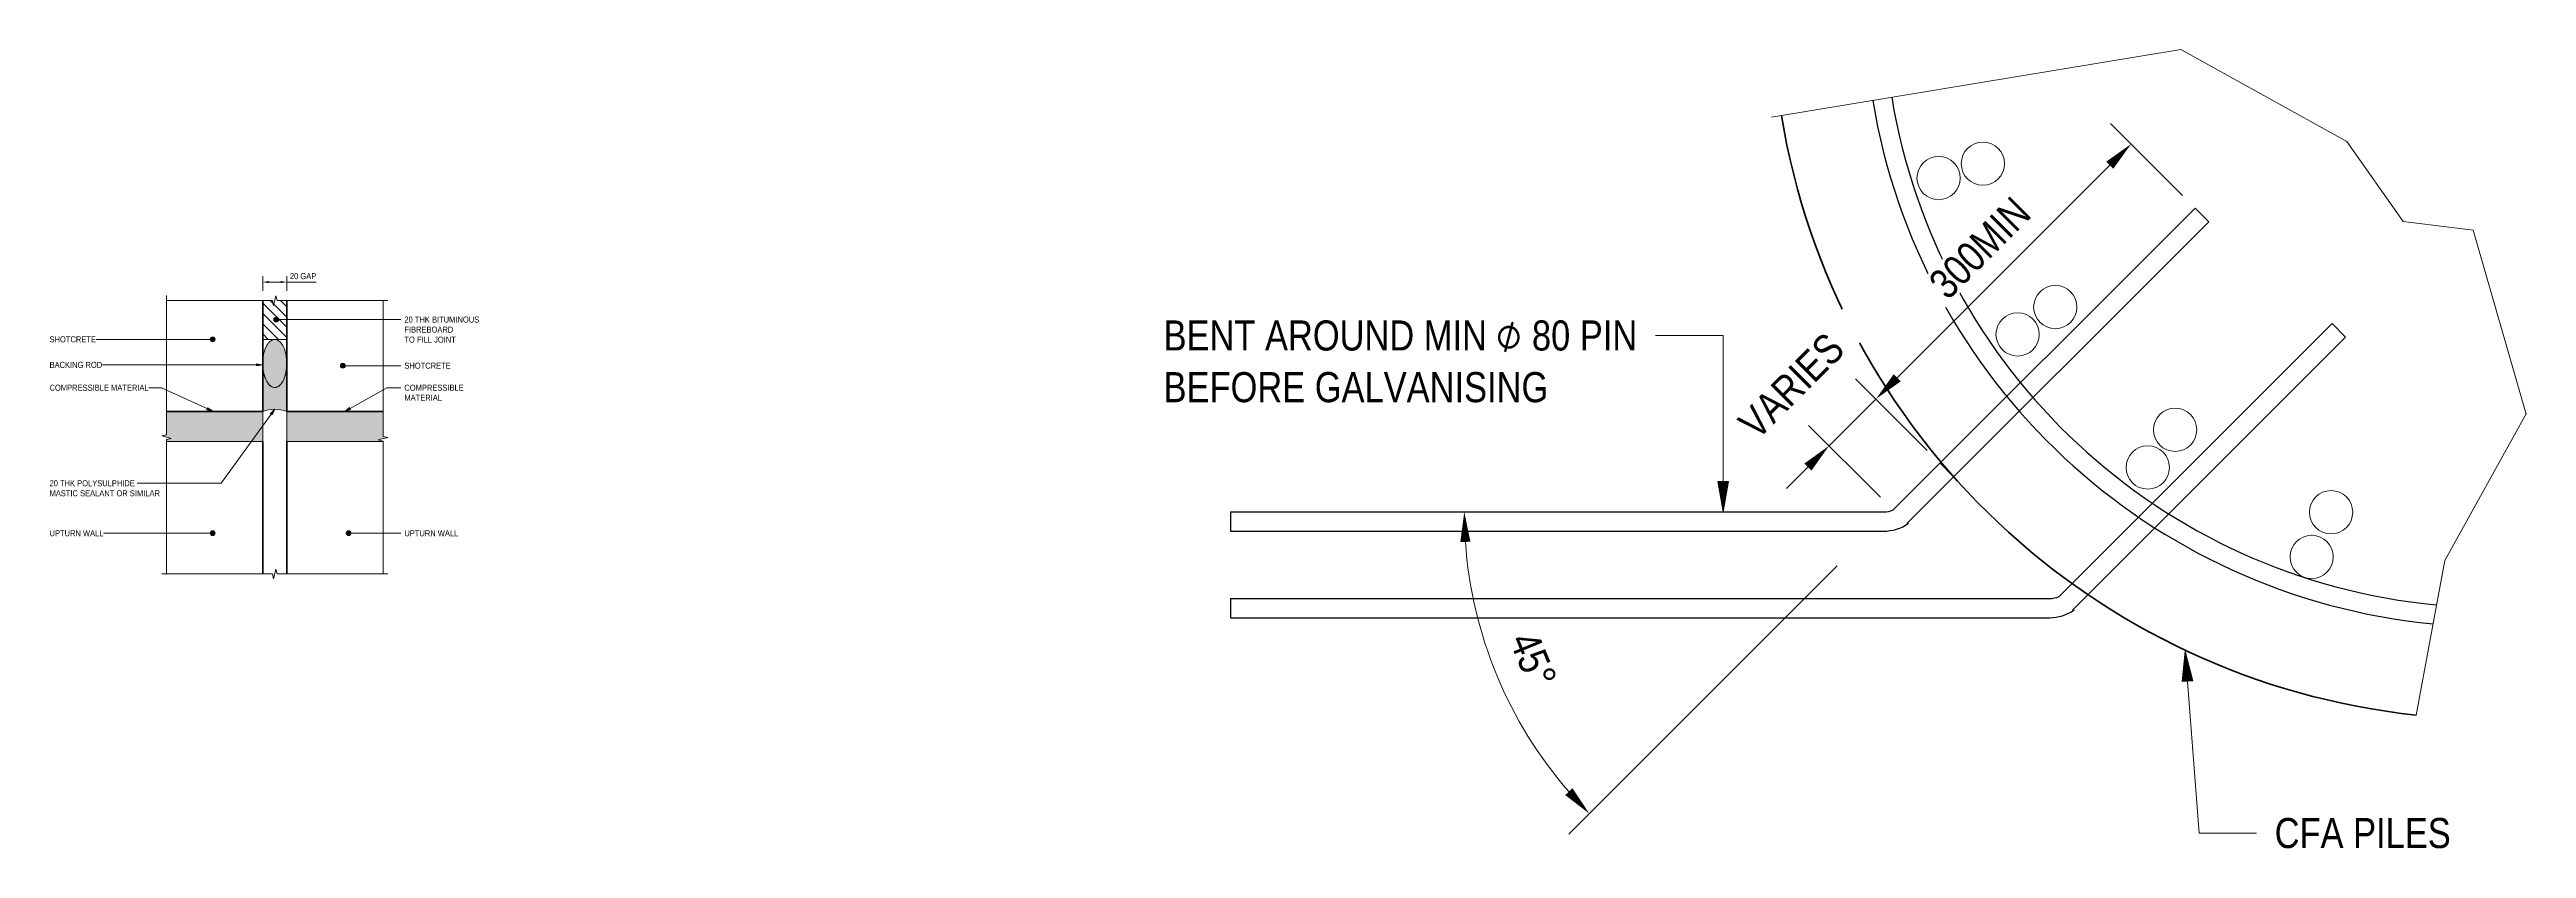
# Model space of a CAD drawing. Header units: metres. Extents: x 0.4 to 22.7, y 0.3 to 4.2.
# Drawn here: x 20.594 to 22.654, y 0.992 to 1.657 of the extents above; entities that cross this region are included whole.
import ezdxf

# ---------------------------------------------------------------- set-up
doc = ezdxf.new("R2010")
doc.units = ezdxf.units.M
doc.layers.get('Defpoints').update_dxf_attribs({"color": 41})
for name, color, linetype, lineweight in [('A-ANNO-DIMS', 7, 'Continuous', 9), ('A-DETL', 7, 'Continuous', 13), ('A-DETL-GENF', 7, 'Continuous', 9), ('G-ANNO-TEXT', 7, 'Continuous', 9)]:
    doc.layers.add(name, color=color, linetype=linetype, lineweight=lineweight)
doc.styles.add('Arial Narrow_3', font='ARIALN.TTF', dxfattribs={"height": 0.005})
doc.styles.add('Arial Narrow_5', font='ARIALN.TTF', dxfattribs={"height": 0.025})
doc.styles.add('Segoe UI Symbol', font='seguisym.ttf', dxfattribs={"height": 0.025})
doc.dimstyles.new('Dimension_Angle_O___º__', dxfattribs={"dimscale": 0.3048, "dimtxt": 0.025586, "dimasz": 0.082021, "dimexe": 0.07874, "dimexo": 0.052493, "dimgap": 0.065617, "dimtad": 1, "dimdec": 3, "dimlfac": 1000, "dimrnd": 0.001, "dimzin": 0, "dimdsep": 46, "dimtxsty": 'Arial Narrow_5', "dimsah": 1, "dimcen": 0.09, "dimadec": 0, "dimazin": 0, "dimtfac": 1, "dimtdec": 4, "dimtix": 1, "dimtmove": 0, "dimatfit": 3, "dimfxl": 1, "dimtvp": 1, "dimtfill": 1, "dimtolj": 1, "dimtzin": 0, "dimlwd": 18, "dimlwe": 18, "dimarcsym": 2})
doc.dimstyles.new('Dimension_Standard_O__mm__3', dxfattribs={"dimscale": 0.3048, "dimtxt": 0.005117, "dimasz": 0.016404, "dimexe": 0.015748, "dimexo": 0.009843, "dimgap": 0.009843, "dimtad": 1, "dimdec": 0, "dimlfac": 1000, "dimzin": 0, "dimdsep": 46, "dimtxsty": 'Arial Narrow_3', "dimsah": 1, "dimcen": 0.09, "dimaunit": 1, "dimadec": 4, "dimazin": 0, "dimtfac": 1, "dimtdec": 4, "dimtix": 1, "dimtmove": 2, "dimatfit": 3, "dimfxl": 1, "dimtvp": 1, "dimtfill": 1, "dimtolj": 1, "dimtzin": 0, "dimlwd": 18, "dimlwe": 18, "dimarcsym": 2})
doc.dimstyles.new('Dimension_Standard_O__mm__4', dxfattribs={"dimscale": 0.3048, "dimtxt": 0.025586, "dimasz": 0.082021, "dimexe": 0.07874, "dimexo": 0.049213, "dimgap": 0.049213, "dimtad": 1, "dimdec": 0, "dimlfac": 1000, "dimzin": 0, "dimdsep": 46, "dimtxsty": 'Arial Narrow_5', "dimsah": 1, "dimcen": 0.09, "dimaunit": 1, "dimadec": 4, "dimazin": 0, "dimtfac": 1, "dimtdec": 4, "dimtix": 1, "dimtmove": 0, "dimatfit": 3, "dimfxl": 1, "dimtvp": 1, "dimtfill": 1, "dimtolj": 1, "dimtzin": 0, "dimlwd": 18, "dimlwe": 18, "dimarcsym": 2})
doc.dimstyles.new('Dimension_Standard_O__mm__5', dxfattribs={"dimscale": 0.3048, "dimtxt": 0.025586, "dimasz": 0.082021, "dimexe": 0.07874, "dimexo": 0.049213, "dimgap": 0.049213, "dimtad": 1, "dimdec": 0, "dimlfac": 1000, "dimzin": 0, "dimdsep": 46, "dimtxsty": 'Arial Narrow_5', "dimsah": 1, "dimcen": 0.09, "dimaunit": 1, "dimadec": 4, "dimazin": 0, "dimtfac": 1, "dimtdec": 4, "dimtix": 1, "dimtmove": 2, "dimatfit": 3, "dimfxl": 1, "dimtvp": 1, "dimtfill": 1, "dimtolj": 1, "dimtzin": 0, "dimlwd": 18, "dimlwe": 18, "dimarcsym": 2})

# ---------------------------------------------------------------- blocks, each defined once
blk = doc.blocks.new('CS_DET_BreakLine_ViewScale - Std Break-7457071-DRG-2873047 - DETAIL A')
at = {"layer": 'A-DETL-GENF'}
for p, q in [((0.113, 0), (0.0026, 0)), ((0.114, 0.004), (0.113, 0)), ((0.116, -0.004), (0.114, 0.004)), ((0.117, 0), (0.116, -0.004)), ((0.23, 0), (0.117, 0))]:
    blk.add_line(p, q, dxfattribs=at)
blk = doc.blocks.new('CS_DET_BreakLine_ViewScale - Std Break-7457073-DRG-2873047 - DETAIL A')
at = {"layer": 'A-DETL-GENF'}
for p, q in [((0, 0), (0.088, 0)), ((0.088, 0), (0.089, -0.004)), ((0.089, -0.004), (0.091, 0.004)), ((0.091, 0.004), (0.092, 0)), ((0.092, 0), (0.184, 0))]:
    blk.add_line(p, q, dxfattribs=at)
blk = doc.blocks.new('CS_DET_BreakLine_ViewScale - Std Break-7457072-DRG-2873047 - DETAIL A')
at = {"layer": 'A-DETL-GENF'}
for p, q in [((0, 0), (0.1117, 0)), ((0.1117, 0), (0.1127, -0.004)), ((0.1127, -0.004), (0.1147, 0.004)), ((0.1147, 0.004), (0.1157, 0)), ((0.1157, 0), (0.2314, 0))]:
    blk.add_line(p, q, dxfattribs=at)
blk = doc.blocks.new('CS_DET_BreakLine_ViewScale - Std Break-7457074-DRG-2873047 - DETAIL A')
at = {"layer": 'A-DETL-GENF'}
for p, q in [((-0.004, 0), (0.088, 0)), ((0.088, 0), (0.089, -0.004)), ((0.089, -0.004), (0.091, 0.004)), ((0.091, 0.004), (0.092, 0)), ((0.092, 0), (0.184, 0))]:
    blk.add_line(p, q, dxfattribs=at)
blk = doc.blocks.new('DIMBLOCK14-DRG-2873047 - DETAIL A')
at = {"layer": 'A-ANNO-DIMS', "color": 0, "lineweight": 18, "transparency": 16777216}
for p, q in [((20.7715, 1.4558), (20.7715, 1.468)), ((20.7765, 1.4632), (20.7865, 1.4632)), ((20.7915, 1.4558), (20.7915, 1.468))]:
    blk.add_line(p, q, dxfattribs=at)
at = {"layer": 'A-ANNO-DIMS', "color": 0, "transparency": 16777216}
blk.add_solid([(20.7765, 1.464), (20.7765, 1.4623), (20.7715, 1.4632)], dxfattribs=at)
at = {"layer": 'Defpoints', "color": 0, "transparency": 16777216}
for p in [(20.7715, 1.4528), (20.7915, 1.4528)]:
    blk.add_point(p, dxfattribs=at)
at = {"layer": 'A-ANNO-DIMS', "color": 0, "lineweight": 18, "transparency": 16777216, "insert": (20.7941, 1.4706), "char_height": 0.005, "width": 0.024075, "attachment_point": 1, "line_spacing_factor": 0.974696, "style": 'Arial Narrow_3', "bg_fill": 3, "box_fill_scale": 1.1, "bg_fill_color": 256, "bg_fill_true_color": 13158600, "bg_fill_transparency": 0}
blk.add_mtext('\\A1;20 GAP', dxfattribs=at)
at = {"layer": 'A-ANNO-DIMS', "color": 0, "transparency": 16777216}
blk.add_solid([(20.7865, 1.464), (20.7865, 1.4623), (20.7915, 1.4632)], dxfattribs=at)
at = {"layer": 'Defpoints', "color": 0, "transparency": 16777216}
blk.add_point((20.7915, 1.4632), dxfattribs=at)
blk = doc.blocks.new('DIMBLOCK15-DRG-2873047 - DETAIL B')
at = {"layer": 'A-ANNO-DIMS', "color": 0, "lineweight": 18, "transparency": 16777216}
for p, q in [((21.7385, 1.272), (21.7945, 1.272)), ((22.0806, 1.2271), (21.8575, 1.0041))]:
    blk.add_line(p, q, dxfattribs=at)
blk.add_arc((22.1254, 1.272), 0.3549, 184.0366, 220.9634, dxfattribs=at)
at = {"layer": 'A-ANNO-DIMS', "color": 0, "transparency": 16777216}
for points in [[(21.7672, 1.2469), (21.7756, 1.2472), (21.7705, 1.272)], [(21.8605, 1.0422), (21.8544, 1.0365), (21.8745, 1.021)]]:
    blk.add_solid(points, dxfattribs=at)
at = {"layer": 'Defpoints', "color": 0, "transparency": 16777216}
for p in [(21.7225, 1.272), (22.1254, 1.272), (22.0919, 1.2384), (21.7826, 1.1802)]:
    blk.add_point(p, dxfattribs=at)
at = {"layer": 'A-ANNO-DIMS', "color": 0, "lineweight": 18, "transparency": 16777216, "insert": (21.8278, 1.1487), "char_height": 0.025, "width": 0.054583, "attachment_point": 5, "rotation": 292.5, "style": 'Arial Narrow_5', "bg_fill": 3, "box_fill_scale": 1.1, "bg_fill_color": 256, "bg_fill_true_color": 13158600, "bg_fill_transparency": 0}
blk.add_mtext('\\A1;45°', dxfattribs=at)
blk = doc.blocks.new('DIMBLOCK16-DRG-2873047 - DETAIL B')
at = {"layer": 'A-ANNO-DIMS', "color": 0, "lineweight": 18, "transparency": 16777216}
for p, q in [((22.3675, 1.5353), (22.3079, 1.595)), ((22.1304, 1.3836), (22.3072, 1.5603)), ((22.1554, 1.3232), (22.0958, 1.3828))]:
    blk.add_line(p, q, dxfattribs=at)
at = {"layer": 'A-ANNO-DIMS', "color": 0, "transparency": 16777216}
for points in [[(22.3042, 1.5633), (22.3101, 1.5574), (22.3249, 1.578)], [(22.1275, 1.3865), (22.1334, 1.3806), (22.1127, 1.3659)]]:
    blk.add_solid(points, dxfattribs=at)
at = {"layer": 'Defpoints', "color": 0, "transparency": 16777216}
for p in [(22.3249, 1.578), (22.3781, 1.5247), (22.166, 1.3126)]:
    blk.add_point(p, dxfattribs=at)
at = {"layer": 'A-ANNO-DIMS', "color": 0, "lineweight": 18, "transparency": 16777216, "insert": (22.1992, 1.4916), "char_height": 0.025, "width": 0.130122, "attachment_point": 5, "rotation": 45, "style": 'Arial Narrow_5', "bg_fill": 3, "box_fill_scale": 1.1, "bg_fill_color": 256, "bg_fill_true_color": 13158600, "bg_fill_transparency": 0}
blk.add_mtext('\\A1;300MIN', dxfattribs=at)
blk = doc.blocks.new('DIMBLOCK17-DRG-2873047 - DETAIL B')
at = {"layer": 'A-ANNO-DIMS', "color": 0, "lineweight": 18, "transparency": 16777216}
for p, q in [((22.1304, 1.3836), (22.1481, 1.4012)), ((22.1554, 1.3232), (22.0958, 1.3828)), ((22.1165, 1.2843), (22.0568, 1.3439)), ((22.0561, 1.3093), (22.0385, 1.2916))]:
    blk.add_line(p, q, dxfattribs=at)
at = {"layer": 'Defpoints', "color": 0, "transparency": 16777216}
for p in [(22.166, 1.3126), (22.1271, 1.2737)]:
    blk.add_point(p, dxfattribs=at)
at = {"layer": 'A-ANNO-DIMS', "color": 0, "lineweight": 18, "transparency": 16777216, "insert": (21.9964, 1.3487), "char_height": 0.025, "width": 0.126223, "attachment_point": 1, "rotation": 45, "line_spacing_factor": 0.974696, "style": 'Arial Narrow_5', "bg_fill": 3, "box_fill_scale": 1.1, "bg_fill_color": 256, "bg_fill_true_color": 13158600, "bg_fill_transparency": 0}
blk.add_mtext('\\A1;VARIES', dxfattribs=at)
at = {"layer": 'A-ANNO-DIMS', "color": 0, "lineweight": 18, "transparency": 16777216}
blk.add_line((22.0738, 1.327), (22.1127, 1.3659), dxfattribs=at)
at = {"layer": 'A-ANNO-DIMS', "color": 0, "transparency": 16777216}
for points in [[(22.1275, 1.3865), (22.1334, 1.3806), (22.1127, 1.3659)], [(22.0532, 1.3122), (22.0591, 1.3063), (22.0738, 1.327)]]:
    blk.add_solid(points, dxfattribs=at)
at = {"layer": 'Defpoints', "color": 0, "transparency": 16777216}
blk.add_point((22.1127, 1.3659), dxfattribs=at)

msp = doc.modelspace()

# ---------------------------------------------------------------- hatches: boundary and pattern name
at = {"layer": 'A-DETL-GENF'}
h = msp.add_hatch(dxfattribs=at)
h.set_pattern_fill('FP_4', color=256, style=0, pattern_type=2)
h.set_pattern_definition([(135, (18.5174596, 0), (-0.004242641, -0.004242641), [])])
h.paths.add_polyline_path([(20.7915155, 1.4154663), (20.7915155, 1.4478164), (20.7835155, 1.4478164), (20.7825155, 1.4518164), (20.7805155, 1.4438164), (20.7795155, 1.4478164), (20.7715155, 1.4478164), (20.7715155, 1.4154663), (20.7833587, 1.4154663)])
at = {"layer": 'A-DETL-GENF', "true_color": 0x808080}
msp.add_hatch(color=8, dxfattribs=at).paths.add_polyline_path([(20.7815155, 1.3754672), (20.7815264, 1.3754683), (20.7833591, 1.3758294), (20.783525, 1.3759042), (20.7850903, 1.3768176), (20.785259, 1.3769473), (20.7867798, 1.3784894), (20.7869104, 1.3786592), (20.7882971, 1.3807842), (20.7895257, 1.3835131), (20.7904672, 1.3866108), (20.7905147, 1.3867973), (20.7911333, 1.3900885), (20.7911628, 1.390308), (20.7914728, 1.393859), (20.7914597, 1.3974474), (20.7911338, 1.4009395), (20.7904664, 1.4043819), (20.789495, 1.4075202), (20.7882522, 1.4102464), (20.7867781, 1.4124706), (20.7851262, 1.4141157), (20.7833587, 1.4151233), (20.7815155, 1.4154663), (20.779672, 1.4151228), (20.7779023, 1.4141149), (20.7762506, 1.4124697), (20.7747785, 1.4102463), (20.7735359, 1.4075181), (20.7725639, 1.404381), (20.7718977, 1.4009392), (20.7715582, 1.3973112), (20.7715713, 1.3934852), (20.7719404, 1.3897707), (20.7725799, 1.3865478), (20.7726475, 1.3862827), (20.7735462, 1.3834124), (20.7736278, 1.3832109), (20.7748337, 1.3806034), (20.7762723, 1.3784619), (20.7763359, 1.3783793), (20.7779033, 1.3768464), (20.7780481, 1.3767351), (20.7796723, 1.3758293), (20.7798246, 1.3757809), (20.7815046, 1.3754683)])
at = {"layer": 'A-DETL-GENF', "true_color": 0xc0c0c0}
for points in [[(20.7715155, 1.3554663), (20.773688, 1.3562363), (20.7758853, 1.3568138), (20.7781076, 1.3571988), (20.7804702, 1.3573913), (20.7826598, 1.3573913), (20.7849235, 1.3571988), (20.7873931, 1.3567488), (20.7896057, 1.3561432), (20.7915155, 1.3554663), (20.7915119, 1.3953306), (20.7914597, 1.3933644), (20.791297, 1.391308), (20.7910257, 1.3892862), (20.790651, 1.3873315), (20.7901754, 1.3854667), (20.7894848, 1.3834124), (20.7889466, 1.3820843), (20.7882068, 1.3806034), (20.7873931, 1.3792867), (20.7865155, 1.3781458), (20.7855827, 1.3771962), (20.7846057, 1.3764451), (20.7835945, 1.3759042), (20.7825608, 1.3755758), (20.7815046, 1.3754683), (20.7803712, 1.3756073), (20.7794365, 1.3759042), (20.7784253, 1.3764451), (20.7774483, 1.3771962), (20.7765155, 1.3781458), (20.7756379, 1.3792867), (20.7747367, 1.3807785), (20.7740844, 1.3820843), (20.7734253, 1.3837106), (20.7728557, 1.3854667), (20.7723801, 1.3873315), (20.7720054, 1.3892862), (20.771734, 1.391308), (20.7715645, 1.3936224), (20.7715155, 1.3953306), (20.7715155, 1.3562363)], [(20.6915155, 1.3304663), (20.7715155, 1.3304663), (20.7715155, 1.3554663), (20.6915155, 1.3554663), (20.6915155, 1.3361413), (20.6875155, 1.3351413), (20.6955155, 1.3331413), (20.6915155, 1.3321413)], [(20.8675155, 1.3304663), (20.8715155, 1.3304663), (20.8715155, 1.3308164), (20.8675155, 1.3318164), (20.8755155, 1.3338164), (20.8715155, 1.3348164), (20.8715155, 1.3554663), (20.7915155, 1.3554663), (20.7915155, 1.3304663), (20.8565455, 1.3304663)]]:
    msp.add_hatch(color=9, dxfattribs=at).paths.add_polyline_path(points)
at = {"layer": 'G-ANNO-TEXT'}
h = msp.add_hatch(color=256, dxfattribs=at)
edge = h.paths.add_edge_path()
edge.add_arc((20.7826633, 1.4319902), 0.002, 0, 360)
h = msp.add_hatch(color=256, dxfattribs=at)
edge = h.paths.add_edge_path()
edge.add_arc((20.7299034, 1.4155362), 0.002, 0, 360)
for points in [[(20.7714522, 1.3943063), (20.7664522, 1.395188), (20.7664522, 1.3934247)], [(20.7299034, 1.3557284), (20.725729, 1.3586182), (20.7249923, 1.3570162)], [(20.7815708, 1.3573959), (20.7779235, 1.3538641), (20.7793514, 1.3528296)], [(20.8397751, 1.3555499), (20.844564, 1.3572362), (20.8436984, 1.3587724)], [(21.9857593, 1.2721626), (21.9901675, 1.2971626), (21.9813511, 1.2971626)], [(22.3698033, 1.1560904), (22.3673442, 1.1308241), (22.3761341, 1.1315068)]]:
    msp.add_hatch(color=256, dxfattribs=at).paths.add_polyline_path(points)
h = msp.add_hatch(color=256, dxfattribs=at)
edge = h.paths.add_edge_path()
edge.add_arc((20.8381549, 1.3936059), 0.002, 0, 360)
h = msp.add_hatch(color=256, dxfattribs=at)
edge = h.paths.add_edge_path()
edge.add_arc((20.7299034, 1.2542862), 0.002, 0, 360)
h = msp.add_hatch(color=256, dxfattribs=at)
edge = h.paths.add_edge_path()
edge.add_arc((20.8430172, 1.2542862), 0.002, 0, 360)

# ---------------------------------------------------------------- linework, layer by layer
at = {"layer": 'A-DETL', "lineweight": 9}
for p, q in [((22.0259379, 1.6003504), (22.3663232, 1.6565892)), ((22.3663232, 1.6565892), (22.5043848, 1.5800605)), ((22.5043848, 1.5800605), (22.5509626, 1.5135405)), ((22.5509626, 1.5135405), (22.6093421, 1.5063724)), ((22.6093421, 1.5063724), (22.6532522, 1.3533827)), ((20.7715155, 1.3554663), (20.6915155, 1.3554663)), ((20.7715155, 1.3304663), (20.7715155, 1.3554663)), ((20.7915155, 1.3554663), (20.7915155, 1.3304663)), ((20.8715155, 1.3554663), (20.7915155, 1.3554663)), ((22.6536005, 1.354011), (22.5857272, 1.2315643)), ((20.6915155, 1.3304663), (20.7715155, 1.3304663)), ((20.7915155, 1.3304663), (20.8715155, 1.3304663)), ((22.5857272, 1.2315643), (22.5620091, 1.1029453))]:
    msp.add_line(p, q, dxfattribs=at)
at = {"layer": 'A-DETL', "lineweight": 25}
for p, q in [((22.1270957, 1.2736624), (22.3781482, 1.5247149)), ((22.3781482, 1.5247149), (22.3894619, 1.5134012)), ((22.3781482, 1.5247149), (22.3894619, 1.5134012)), ((22.1384094, 1.2623487), (22.3894619, 1.5134012)), ((22.2649885, 1.2016624), (22.491971, 1.4286449)), ((22.491971, 1.4286449), (22.5032847, 1.4173312)), ((22.491971, 1.4286449), (22.5032847, 1.4173312)), ((22.2763022, 1.1903487), (22.5032847, 1.4173312)), ((22.1660162, 1.3125829), (22.1773299, 1.3012692)), ((21.5761095, 1.2720114), (22.1191387, 1.2720114)), ((21.5761095, 1.2720114), (21.5761095, 1.2560114)), ((21.5761095, 1.2560114), (22.1191387, 1.2560114)), ((21.5761095, 1.2000114), (22.2570315, 1.2000114)), ((21.5761095, 1.2000114), (21.5761095, 1.1840114)), ((21.5761095, 1.1840114), (22.2570315, 1.1840114))]:
    msp.add_line(p, q, dxfattribs=at)
at = {"layer": 'A-DETL', "lineweight": 18}
msp.add_line((20.7915155, 1.4631764), (20.8160091, 1.4631764), dxfattribs=at)
at = {"layer": 'A-DETL'}
for p, q in [((20.7715155, 1.4478164), (20.7715155, 1.4154663)), ((20.7915155, 1.4154663), (20.7915155, 1.4478164)), ((20.7715155, 1.4154663), (20.7915155, 1.4154663)), ((20.7715155, 1.3954663), (20.7715155, 1.3554663)), ((20.7915155, 1.3554663), (20.7915155, 1.3954663))]:
    msp.add_line(p, q, dxfattribs=at)
at = {"layer": 'A-DETL', "lineweight": 35}
for p, q in [((20.7715155, 1.4478164), (20.7715155, 1.3554663)), ((20.7915155, 1.4478164), (20.7915155, 1.3554663)), ((20.6915155, 1.3554663), (20.7715155, 1.3554663)), ((20.8715155, 1.3554663), (20.7915155, 1.3554663)), ((20.7715155, 1.2204663), (20.7715155, 1.3304663)), ((20.7915155, 1.2204663), (20.7915155, 1.3304663))]:
    msp.add_line(p, q, dxfattribs=at)
at = {"layer": 'A-DETL', "color": 8, "lineweight": 18, "true_color": 0x808080}
for centre in [(22.1648758, 1.5496962), (22.2016922, 1.5616578), (22.2618835, 1.442405), (22.2305654, 1.419652), (22.3614779, 1.3403038), (22.3387237, 1.3089865), (22.4911402, 1.2717235), (22.4750133, 1.2345378)]:
    msp.add_circle(centre, 0.018, dxfattribs=at)
at = {"layer": 'A-DETL', "color": 8, "lineweight": 25, "true_color": 0x808080}
for radius, end in [(0.523, 264.5039957), (0.507, 264.6606903)]:
    msp.add_arc((22.6261095, 1.6995114), radius, 189.3817128, end, dxfattribs=at)
at = {"layer": 'A-DETL', "lineweight": 35}
msp.add_arc((22.6261095, 1.6995114), 0.6, 189.3817128, 263.867157, dxfattribs=at)
at = {"layer": 'A-DETL'}
msp.add_arc((20.7815155, 1.3308245), 0.0265935, 67.9119144, 112.0880856, dxfattribs=at)
at = {"layer": 'A-DETL', "lineweight": 25}
for centre, radius, end in [((22.1191387, 1.2920114), 0.02, 293.4436541), ((22.1191387, 1.2920114), 0.036, 305), ((22.2570315, 1.2200114), 0.02, 293.4436541), ((22.2570315, 1.2200114), 0.036, 305)]:
    msp.add_arc(centre, radius, 270, end, dxfattribs=at)
at = {"layer": 'A-DETL', "lineweight": 9}
for points in [[(20.7815155, 1.4154663), (20.7802616, 1.4154585), (20.7784411, 1.4147763), (20.7762203, 1.4125671), (20.7742466, 1.4095861), (20.7723574, 1.4045867), (20.7713291, 1.3973536), (20.7716608, 1.3901808), (20.773123, 1.3839597), (20.7753824, 1.3792281), (20.7782866, 1.3761699), (20.7804187, 1.3754723), (20.7815155, 1.3754663)], [(20.7815155, 1.4154663), (20.7802697, 1.4154624), (20.7784393, 1.4147755), (20.7762207, 1.4125672), (20.7742464, 1.409586), (20.7723575, 1.4045867), (20.771329, 1.3973538), (20.7716611, 1.39018), (20.7731219, 1.3839621), (20.7753821, 1.3792267), (20.7782857, 1.3761693), (20.7804254, 1.3754697), (20.7815155, 1.3754663)], [(20.7815155, 1.3754663), (20.7827694, 1.375474), (20.78459, 1.3761562), (20.7868107, 1.3783655), (20.7887844, 1.3813465), (20.7906736, 1.3863459), (20.7917019, 1.393579), (20.7913702, 1.4007518), (20.789908, 1.4069728), (20.7876487, 1.4117044), (20.7847444, 1.4147627), (20.7826123, 1.4154603), (20.7815155, 1.4154663)], [(20.7815155, 1.3754663), (20.7827614, 1.3754701), (20.7845918, 1.3761571), (20.7868104, 1.3783653), (20.7887846, 1.3813466), (20.7906735, 1.3863459), (20.791702, 1.3935788), (20.7913699, 1.4007525), (20.7899091, 1.4069704), (20.787649, 1.4117059), (20.7847453, 1.4147632), (20.7826056, 1.4154629), (20.7815155, 1.4154663)]]:
    msp.add_open_spline(points, degree=3, knots=[0, 0, 0, 0, 0.117647059, 0.176470588, 0.235294118, 0.352941176, 0.470588235, 0.588235294, 0.691176471, 0.794117647, 0.897058824, 1, 1, 1, 1], dxfattribs=at)
at = {"layer": 'A-DETL'}
msp.add_open_spline([(20.7915155, 1.3954663), (20.7915139, 1.3940499), (20.7913694, 1.3912868), (20.7905013, 1.3859306), (20.7884058, 1.3801635), (20.7853153, 1.3765958), (20.7825684, 1.3754302), (20.7804625, 1.3754297), (20.7784028, 1.3763059), (20.775837, 1.3785881), (20.7737163, 1.3824086), (20.7723133, 1.3872696), (20.7716615, 1.3912868), (20.7715171, 1.3940499), (20.7715155, 1.3954663)], degree=3, knots=[0, 0, 0, 0, 0.066666667, 0.133333333, 0.266666667, 0.4, 0.466666667, 0.533333333, 0.6, 0.666666667, 0.8, 0.866666667, 0.933333333, 1, 1, 1, 1], dxfattribs=at)
at = {"layer": 'G-ANNO-TEXT'}
for p, q in [((20.7826633, 1.4319902), (20.8862723, 1.4319902)), ((20.6750003, 1.4155362), (20.6327264, 1.4155362)), ((20.7299034, 1.4155362), (20.6750003, 1.4155362)), ((21.9294479, 1.4187572), (21.9294929, 1.4187572)), ((21.9857593, 1.4187572), (21.9294479, 1.4187572)), ((21.9857593, 1.2721626), (21.9857593, 1.4187572)), ((20.6410345, 1.3943063), (20.6373567, 1.3943063)), ((20.7714522, 1.3943063), (20.6410345, 1.3943063)), ((20.7714522, 1.3943063), (20.7664522, 1.395188)), ((20.7664522, 1.395188), (20.7664522, 1.3934247)), ((20.7664522, 1.3934247), (20.7714522, 1.3943063)), ((20.8381549, 1.3936059), (20.8862723, 1.3936059)), ((20.6750003, 1.375306), (20.6728108, 1.375306)), ((20.6873257, 1.375306), (20.6750003, 1.375306)), ((20.7299034, 1.3557284), (20.6873257, 1.375306)), ((20.8397751, 1.3555499), (20.874839, 1.375306)), ((20.874839, 1.375306), (20.8862723, 1.375306)), ((20.725729, 1.3586182), (20.7249923, 1.3570162)), ((20.7249923, 1.3570162), (20.7299034, 1.3557284)), ((20.7299034, 1.3557284), (20.725729, 1.3586182)), ((20.7815708, 1.3573959), (20.736999, 1.2958718)), ((20.7815708, 1.3573959), (20.7779235, 1.3538641)), ((20.7779235, 1.3538641), (20.7793514, 1.3528296)), ((20.7793514, 1.3528296), (20.7815708, 1.3573959)), ((20.8436984, 1.3587724), (20.8397751, 1.3555499)), ((20.8397751, 1.3555499), (20.844564, 1.3572362)), ((20.844564, 1.3572362), (20.8436984, 1.3587724)), ((20.6817361, 1.2958718), (20.663815, 1.2958718)), ((20.736999, 1.2958718), (20.6817361, 1.2958718)), ((21.9901675, 1.2971626), (21.9813511, 1.2971626)), ((21.9813511, 1.2971626), (21.9857593, 1.2721626)), ((21.9857593, 1.2721626), (21.9901675, 1.2971626)), ((20.6750003, 1.2542862), (20.6382827, 1.2542862)), ((20.7299034, 1.2542862), (20.6750003, 1.2542862)), ((20.8430172, 1.2542862), (20.8862723, 1.2542862)), ((22.3698033, 1.1560904), (22.3673442, 1.1308241)), ((22.3761341, 1.1315068), (22.3698033, 1.1560904)), ((22.3698033, 1.1560904), (22.3815445, 1.0049183)), ((22.3673442, 1.1308241), (22.3761341, 1.1315068)), ((22.3815445, 1.0049183), (22.4292616, 1.0049183))]:
    msp.add_line(p, q, dxfattribs=at)
for centre in [(20.7826633, 1.4319902), (20.7299034, 1.4155362), (20.8381549, 1.3936059), (20.7299034, 1.2542862), (20.8430172, 1.2542862)]:
    msp.add_circle(centre, 0.002, dxfattribs=at)

# ---------------------------------------------------------------- block references
at = {"layer": 'A-DETL-GENF'}
for name, p, rotation in [('CS_DET_BreakLine_ViewScale - Std Break-7457072-DRG-2873047 - DETAIL A', (20.6915155, 1.2204663), 89.99999999999987), ('CS_DET_BreakLine_ViewScale - Std Break-7457071-DRG-2873047 - DETAIL A', (20.8715155, 1.2178164), 89.99999999999984), ('CS_DET_BreakLine_ViewScale - Std Break-7457074-DRG-2873047 - DETAIL A', (20.8715155, 1.2204663), 180)]:
    msp.add_blockref(name, p, dxfattribs=dict(at, rotation=rotation))
msp.add_blockref('CS_DET_BreakLine_ViewScale - Std Break-7457073-DRG-2873047 - DETAIL A', (20.6915155, 1.4478164), dxfattribs=at)

# ---------------------------------------------------------------- texts
at = {"layer": 'G-ANNO-TEXT', "char_height": 0.025, "attachment_point": 1, "style": 'Arial Narrow_5', "bg_fill": 3, "box_fill_scale": 1, "bg_fill_color": 256, "bg_fill_true_color": 13158600, "bg_fill_transparency": 0}
for s, insert in [('BENT AROUND MIN ', (21.5204929, 1.4312572)), ('BEFORE GALVANISING', (21.5204929, 1.3882625)), ('CFA PILES', (22.4442616, 1.0174183))]:
    msp.add_mtext(s, dxfattribs=dict(at, insert=insert))

# ---------------------------------------------------------------- next in the draw order: texts
at = {"layer": 'G-ANNO-TEXT', "attachment_point": 1, "bg_fill": 3, "box_fill_scale": 1, "bg_fill_color": 256, "bg_fill_true_color": 13158600, "bg_fill_transparency": 0}
for s, insert, char_height, style in [('20 THK BITUMINOUS ', (20.8892723, 1.4344902), 0.005, 'Arial Narrow_3'), ('\\fSegoe UI Symbol|b0|i0|c254|p34|;⌀', (21.7969825, 1.4312572), 0.025, 'Segoe UI Symbol'), ('20 THK POLYSULPHIDE ', (20.5942723, 1.2983718), 0.005, 'Arial Narrow_3')]:
    msp.add_mtext(s, dxfattribs=dict(at, insert=insert, char_height=char_height, style=style))
at = {"layer": 'G-ANNO-TEXT', "char_height": 0.005, "attachment_point": 1, "style": 'Arial Narrow_3', "bg_fill": 3, "box_fill_scale": 1, "bg_fill_color": 256, "bg_fill_transparency": 0}
for s, insert in [('SHOTCRETE', (20.5942723, 1.4180362)), ('BACKING ROD', (20.5942723, 1.3968063)), ('SHOTCRETE', (20.8892723, 1.3961059)), ('COMPRESSIBLE MATERIAL', (20.5942723, 1.377806)), ('COMPRESSIBLE', (20.8892723, 1.377806)), ('UPTURN WALL', (20.5942723, 1.2567862)), ('UPTURN WALL', (20.8892723, 1.2567862))]:
    msp.add_mtext(s, dxfattribs=dict(at, insert=insert))

# ---------------------------------------------------------------- next in the draw order: dimensions: what is measured, and where the dimension line sits
at = {"layer": 'A-ANNO-DIMS', "lineweight": 18}
dim = msp.add_linear_dim(base=(22.3248584, 1.5780047), p1=(22.1660162, 1.3125829), p2=(22.3781482, 1.5247149), angle=45, dimstyle='Dimension_Standard_O__mm__4', override={"dimpost": '<>MIN', "dimfxl": 0.3}, dxfattribs=at)
dim.commit()
dim.dimension.update_dxf_attribs({"geometry": 'DIMBLOCK16-DRG-2873047 - DETAIL B', "text_midpoint": (22.1991601, 1.491571)})
dim = msp.add_linear_dim(base=(20.7915155, 1.4631764), p1=(20.7715155, 1.4528164), p2=(20.7915155, 1.4528164), text='20 GAP', dimstyle='Dimension_Standard_O__mm__3', override={"dimpost": '<>', "dimfxl": 0.02}, dxfattribs=at)
dim.commit()
dim.dimension.update_dxf_attribs({"geometry": 'DIMBLOCK14-DRG-2873047 - DETAIL A', "text_midpoint": (20.8061743, 1.4672574), "dimtype": 160})
dim = msp.add_angular_dim_3p(base=(21.7826136, 1.1801501), center=(22.1254447, 1.2720114), p1=(21.7225199, 1.2720114), p2=(22.0918721, 1.2384388), dimstyle='Dimension_Angle_O___º__', override={"dimpost": '<>', "dimfxl": 0.370875}, dxfattribs=at)
dim.commit()
dim.dimension.update_dxf_attribs({"geometry": 'DIMBLOCK15-DRG-2873047 - DETAIL B', "text_midpoint": (21.8277599, 1.1487063)})

# ---------------------------------------------------------------- next in the draw order: texts
at = {"layer": 'G-ANNO-TEXT', "attachment_point": 1, "bg_fill": 3, "box_fill_scale": 1, "bg_fill_color": 256, "bg_fill_true_color": 13158600, "bg_fill_transparency": 0}
for s, insert, char_height, style in [('FIBREBOARD ', (20.8892723, 1.4261558), 0.005, 'Arial Narrow_3'), ('80 PIN ', (21.8267482, 1.4312572), 0.025, 'Arial Narrow_5'), ('MASTIC SEALANT OR SIMILAR', (20.5942723, 1.2900375), 0.005, 'Arial Narrow_3')]:
    msp.add_mtext(s, dxfattribs=dict(at, insert=insert, char_height=char_height, style=style))
at = {"layer": 'G-ANNO-TEXT', "insert": (20.8892723, 1.3694716), "char_height": 0.005, "attachment_point": 1, "style": 'Arial Narrow_3', "bg_fill": 3, "box_fill_scale": 1, "bg_fill_color": 256, "bg_fill_transparency": 0}
msp.add_mtext('MATERIAL', dxfattribs=at)

# ---------------------------------------------------------------- next in the draw order: dimensions: what is measured, and where the dimension line sits
at = {"layer": 'A-ANNO-DIMS', "lineweight": 18}
dim = msp.add_linear_dim(base=(22.1127264, 1.3658727), p1=(22.1270957, 1.2736624), p2=(22.1660162, 1.3125829), angle=45, text='VARIES', dimstyle='Dimension_Standard_O__mm__5', override={"dimpost": '<>', "dimfxl": 0.055042}, dxfattribs=at)
dim.commit()
dim.dimension.update_dxf_attribs({"geometry": 'DIMBLOCK17-DRG-2873047 - DETAIL B', "text_midpoint": (22.0527688, 1.3815324), "dimtype": 160, "text_rotation": 45})

# ---------------------------------------------------------------- next in the draw order: texts
at = {"layer": 'G-ANNO-TEXT', "insert": (20.8892723, 1.4178214), "char_height": 0.005, "attachment_point": 1, "style": 'Arial Narrow_3', "bg_fill": 3, "box_fill_scale": 1, "bg_fill_color": 256, "bg_fill_true_color": 13158600, "bg_fill_transparency": 0}
msp.add_mtext('TO FILL JOINT', dxfattribs=at)

doc.saveas('drawing.dxf')
